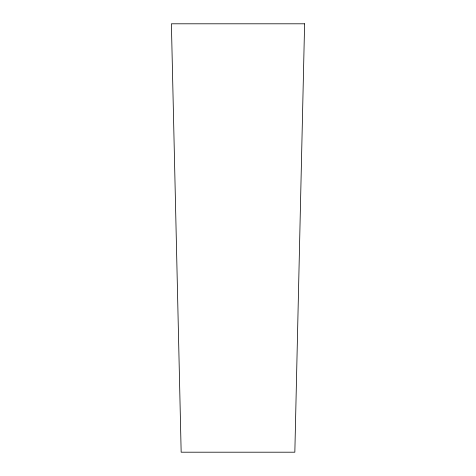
<?xml version="1.0" encoding="UTF-8"?>
<svg xmlns="http://www.w3.org/2000/svg" width="476" height="476" viewBox="0 0 476 476"><rect width="100%" height="100%" fill="white"/><g stroke="black" fill="none" stroke-linecap="round" stroke-linejoin="round"><path stroke-width="0.71" d="M304.604 23.8L294.84 452.2L181.16 452.2L171.396 23.8L304.604 23.8"/></g></svg>
